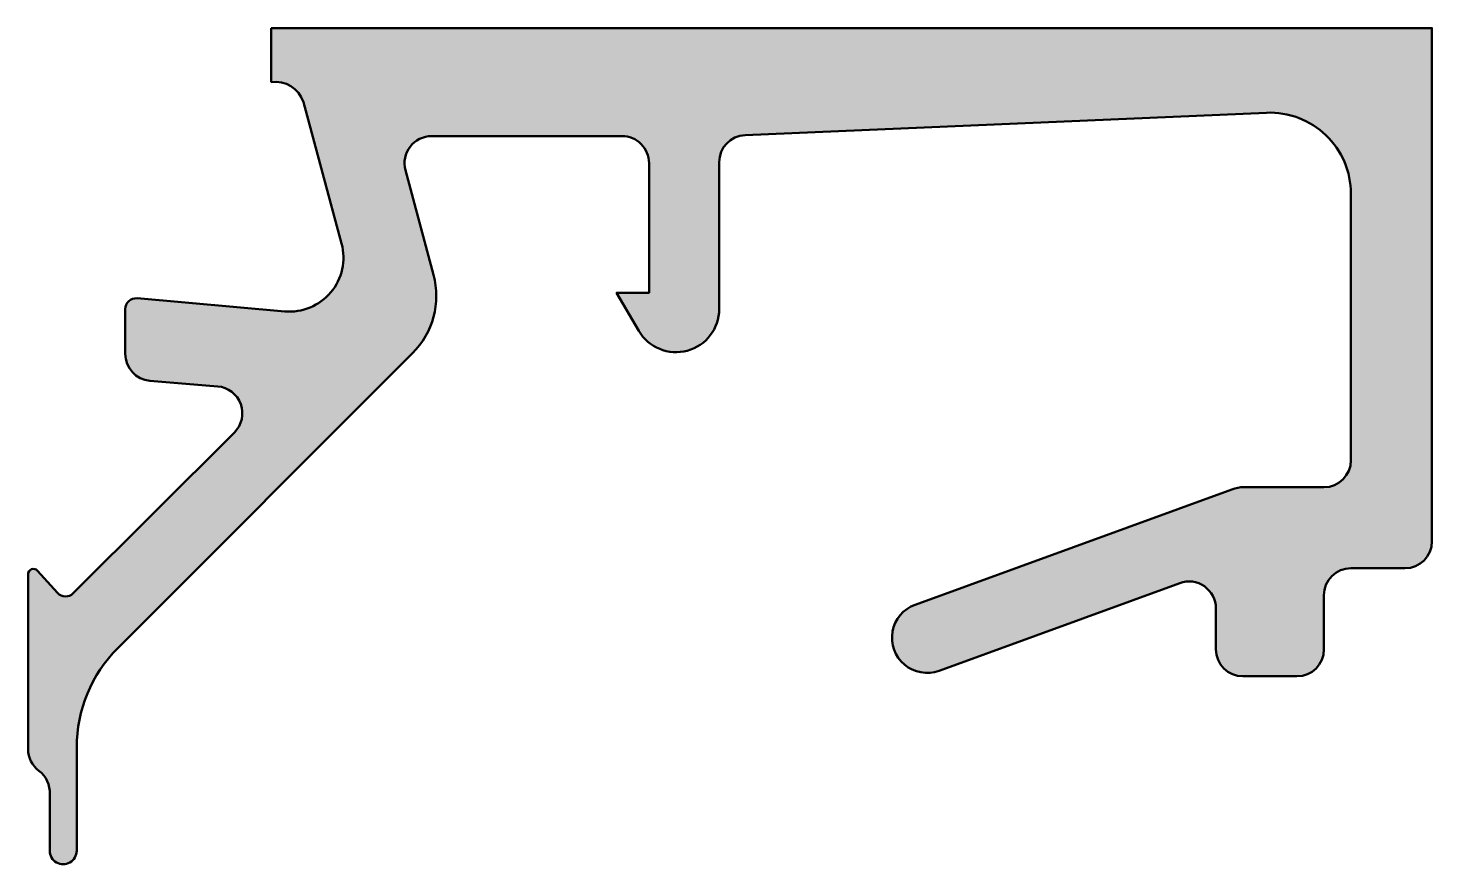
# Model space of a CAD drawing. Extents: x -4 to 22, y -15.5 to 0.
import ezdxf

# ---------------------------------------------------------------- set-up
doc = ezdxf.new("R2010")
doc.units = 0
doc.layers.add('0S-Alu contour', color=7, linetype='Continuous', lineweight=50)
doc.layers.add('0S-Alu hatch', color=252, linetype='Continuous', lineweight=25)

# ---------------------------------------------------------------- blocks, each defined once
blk = doc.blocks.new('184030__3D11B9BD_B592_4A64_B5CB_A824903830E5_')
at = {"layer": '0S-Alu hatch'}
h = blk.add_hatch(color=256, dxfattribs=at)
edge = h.paths.add_edge_path()
edge.add_line((0.5000152587890625, -3e-16), (21.99995231628418, 1.4e-15))
edge.add_line((21.99995231628418, 1.4e-15), (21.99995231628418, -9.499922752380378))
edge.add_ellipse((21.49994646574124, -9.499916901863386), major_axis=(-0.500005850577169, 0), ratio=1, start_angle=90.0008889784873, end_angle=179.9993295875975, ccw=False)
edge.add_line((21.4999542236328, -9.999922752380371), (20.49995613098145, -9.999922752380371))
edge.add_arc((20.49995416795777, -10.4999207893567), 0.4999980369801828, 89.9997750531732, 180.0002249462687)
edge.add_line((19.99995613098144, -10.49992275237551), (19.99995613098144, -11.4999189376831))
edge.add_ellipse((19.49995227490646, -11.49991508162647), major_axis=(-0.500003856089852, 0), ratio=1, start_angle=90.00066043460288, end_angle=179.9995581311012, ccw=False)
edge.add_line((19.49995803833006, -11.9999189376831), (18.4999599456787, -11.9999189376831))
edge.add_ellipse((18.49996770502908, -11.49991117833272), major_axis=(-0.500007759410583, 0), ratio=1, start_angle=0.0008891424366765932, end_angle=89.99911085774107, ccw=False)
edge.add_line((17.9999599456787, -11.49991893768466), (17.99995994567871, -10.74370319254492))
edge.add_arc((17.4999599456787, -10.74370319254493), 0.5000000000000142, 0, 110.0114288080336)
edge.add_line((17.32885615702011, -10.27389100293434), (12.87225707996868, -11.89696720972226))
edge.add_ellipse((12.64986068978959, -11.28631717180865), major_axis=(-0.6498873926832065, 0), ratio=1, start_angle=-69.98973817238237, end_angle=110.0114288080348, ccw=False)
edge.add_line((12.42747673716322, -10.67566260432974), (18.29301280332413, -8.539592288749146))
edge.add_ellipse((18.50327336970559, -9.075123913192227), major_axis=(-0.5753291462751527, 0), ratio=1, start_angle=268.773561703723, end_angle=291.4359777120441, ccw=False)
edge.add_line((18.51558757193027, -8.499926567077638), (19.99995613098144, -8.499926567077633))
edge.add_arc((19.99994868649354, -7.999919122582412), 0.5000074445506408, 270.0008530627736, 359.9990922956604)
edge.add_line((20.49995613098143, -7.999927043915032), (20.49995613098144, -3.065630745646851))
edge.add_arc((18.99995613098144, -3.065630745646849), 1.499999999999996, 0, 92.45183186208897)
edge.add_line((18.93578691157854, -1.567003937104705), (9.27847969399382, -1.980517069362942))
edge.add_arc((9.298629341475149, -2.478758074365672), 0.4986482802133707, 92.3158691626998, 180.0271508302586)
edge.add_line((8.799981117248532, -2.478994369506836), (8.799981117248532, -5.201040884963104))
edge.add_ellipse((8.001022002211636, -5.201040884963105), major_axis=(-0.7989591150368955, 0), ratio=1, start_angle=30.284764646909423, end_angle=180, ccw=False)
edge.add_line((7.311097095231716, -5.603954387131111), (6.899984359741212, -4.899989604949951))
edge.add_line((6.899984359741212, -4.899989604949951), (7.499984741210939, -4.899989128112792))
edge.add_line((7.499984741210939, -4.899989128112792), (7.499982833862305, -2.499994516372679))
edge.add_arc((6.999986713504352, -2.49999170962108), 0.4999961203658313, 359.9996783674781, 450.000116726056)
edge.add_line((6.999985694885255, -1.999995589256286), (3.472488403320316, -1.999999999999998))
edge.add_arc((3.47251336356278, -2.500016988129639), 0.5000169887526332, 90.00286013591855, 194.9993049646141)
edge.add_line((2.98953247070313, -2.629425048828136), (3.5091552734375, -4.56867980957031))
edge.add_ellipse((2.060265092422587, -4.956903243554984), major_axis=(-1.500000063778758, 0), ratio=1, start_angle=134.9992078296319, end_angle=194.9997963382539, ccw=False)
edge.add_line((3.120910644531247, -6.017578124999998), (-2.33848374417828, -11.47697251370952))
edge.add_arc((-0.5000061130932405, -13.31545014479455), 2.600000000000015, 135.0000000000001, 179.9999869957072)
edge.add_line((-3.100006113093188, -13.31544955467847), (-3.100006547891736, -15.23031627563813))
edge.add_ellipse((-3.349998696309148, -15.23031621887375), major_axis=(-0.2499921484174183, 0), ratio=1, start_angle=-1.3004292782170523e-05, end_angle=180.0000130042928, ccw=False)
edge.add_line((-3.59999084472656, -15.2303161621336), (-3.599990606307982, -14.18031311035157))
edge.add_arc((-4.099031190448665, -14.14935353379548), 0.5000000000000064, 356.4500229622077, 413.1994567625542)
edge.add_ellipse((-3.500000000000007, -13.34862784239445), major_axis=(-0.4999999999999937, 0), ratio=1, start_angle=0, end_angle=53.19945676255088, ccw=False)
edge.add_line((-4.000000000000001, -13.34862784239445), (-4, -10.11160193073828))
edge.add_ellipse((-3.899999999999998, -10.11160193073828), major_axis=(-0.100000000000001, 0), ratio=1, start_angle=222.1440459660098, end_angle=360, ccw=False)
edge.add_line((-3.825853976675571, -10.04450224947843), (-3.45319321921634, -10.45629724903538))
edge.add_arc((-3.304901172567485, -10.32209788651567), 0.2000000000000042, 222.1440459660105, 314.9457244906064)
edge.add_line((-3.163613846281706, -10.46365314579987), (-0.1784737706184396, -7.484163284301759))
edge.add_arc((-0.532021161893197, -7.130615319408284), 0.4999919212922388, 314.9999535198028, 445.0013822349446)
edge.add_line((-0.4884560108184802, -6.632524967193607), (-1.743575930595397, -6.529022216796873))
edge.add_ellipse((-1.700000365970288, -6.030928096721819), major_axis=(-0.4999965822740585, 0), ratio=1, start_angle=0.00016830172029358437, end_angle=85.0002310809009, ccw=False)
edge.add_line((-2.199996948242189, -6.030929565421356), (-2.199996948242187, -5.201645587302605))
edge.add_ellipse((-1.99999694824219, -5.201645587302602), major_axis=(-0.1999999999999973, 0), ratio=1, start_angle=264.9466242948752, end_angle=360, ccw=False)
edge.add_line((-1.982380199914265, -5.002422972676778), (0.7532257437705987, -5.244325637817384))
edge.add_arc((0.8403832473466618, -4.248128392051542), 1.000002691446908, 264.9999122183182, 375.000172951055)
edge.add_line((1.806310892105102, -3.9893057346344), (1.09930419921875, -1.370605468750001))
edge.add_arc((0.577521953551371, -1.544511443651115), 0.5500000000000004, 18.43282991303239, 98.10115927400209)
edge.add_line((0.5000152587890627, -0.9999999999999996), (0.5000152587890625, -3e-16))
at = {"layer": '0S-Alu contour', "color": 7}
for points in [[(0.5000152587890625, -3e-16), (21.99995231628418, 1.4e-15), (21.99995231628418, -9.499922752380378)], [(0.5000152587890627, -0.9999999999999996), (0.5000152587890625, -3e-16)], [(1.806310892105102, -3.9893057346344), (1.09930419921875, -1.370605468750001)], [(18.93578691157854, -1.567003937104705), (9.27847969399382, -1.980517069362942)], [(6.999985694885255, -1.999995589256286), (3.472488403320316, -1.999999999999998)], [(7.311097095231716, -5.603954387131111), (6.899984359741212, -4.899989604949951), (7.499984741210939, -4.899989128112792), (7.499982833862305, -2.499994516372679)], [(8.799981117248532, -2.478994369506836), (8.799981117248532, -5.201040884963104)], [(2.98953247070313, -2.629425048828136), (3.5091552734375, -4.56867980957031)], [(20.49995613098143, -7.999927043915032), (20.49995613098144, -3.065630745646851)], [(-1.982380199914265, -5.002422972676778), (0.7532257437705987, -5.244325637817384)], [(-2.199996948242189, -6.030929565421356), (-2.199996948242187, -5.201645587302605)], [(3.120910644531247, -6.017578124999998), (-2.33848374417828, -11.47697251370952)], [(-0.4884560108184802, -6.632524967193607), (-1.743575930595397, -6.529022216796873)], [(-3.163613846281706, -10.46365314579987), (-0.1784737706184396, -7.484163284301759)], [(12.42747673716322, -10.67566260432974), (18.29301280332413, -8.539592288749146)], [(18.51558757193027, -8.499926567077638), (19.99995613098144, -8.499926567077633)], [(-4.000000000000001, -13.34862784239445), (-4, -10.11160193073828)], [(-3.825853976675571, -10.04450224947843), (-3.45319321921634, -10.45629724903538)], [(21.4999542236328, -9.999922752380371), (20.49995613098145, -9.999922752380371)], [(17.32885615702011, -10.27389100293434), (12.87225707996868, -11.89696720972226)], [(19.99995613098144, -10.49992275237551), (19.99995613098144, -11.4999189376831)], [(17.9999599456787, -11.49991893768466), (17.99995994567871, -10.74370319254492)], [(19.49995803833006, -11.9999189376831), (18.4999599456787, -11.9999189376831)], [(-3.100006113093188, -13.31544955467847), (-3.100006547891736, -15.23031627563813)], [(-3.59999084472656, -15.2303161621336), (-3.599990606307982, -14.18031311035157)]]:
    blk.add_lwpolyline(points, dxfattribs=at)
for centre, radius, start, end in [((0.577521953551371, -1.544511443651115), 0.5500000000000004, 18.43282991303239, 98.10115927400209), ((18.99995613098144, -3.065630745646849), 1.499999999999996, 0, 92.45183186208897), ((3.47251336356278, -2.500016988129639), 0.5000169887526332, 90.00286013591855, 194.9993049646141), ((6.999986713504352, -2.49999170962108), 0.4999961203658313, 359.9996783674781, 90.00011672605605), ((9.298629341475149, -2.478758074365672), 0.4986482802133707, 92.3158691626998, 180.0271508302586), ((0.8403832473466618, -4.248128392051542), 1.000002691446908, 264.9999122183182, 15.000172951055), ((-0.532021161893197, -7.130615319408284), 0.4999919212922388, 314.9999535198028, 85.00138223494469), ((19.99994868649354, -7.999919122582412), 0.5000074445506408, 270.0008530627736, 359.9990922956604), ((20.49995416795777, -10.4999207893567), 0.4999980369801828, 89.9997750531732, 180.0002249462687), ((17.4999599456787, -10.74370319254493), 0.5000000000000142, 0, 110.0114288080336), ((-3.304901172567485, -10.32209788651567), 0.2000000000000042, 222.1440459660105, 314.9457244906064), ((-0.5000061130932405, -13.31545014479455), 2.600000000000015, 135.0000000000001, 179.9999869957072), ((-4.099031190448665, -14.14935353379548), 0.5000000000000064, 356.4500229622077, 53.19945676255427)]:
    blk.add_arc(centre, radius, start, end, dxfattribs=at)
at = {"layer": '0S-Alu contour', "color": 7, "extrusion": (0, 0, -1)}
for centre, radius, start, end in [((-2.060265092422587, -4.956903243554984), 1.500000063778758, 165.0002036617461, 225.0007921703682), ((1.99999694824219, -5.201645587302602), 0.1999999999999973, 0, 95.05337570512476), ((-8.001022002211636, -5.201040884963105), 0.7989591150368957, 180, 329.7152353530906), ((1.700000365970288, -6.030928096721819), 0.4999965822740585, 274.9997689190991, 359.9998316982797), ((-18.50327336970559, -9.075123913192227), 0.5753291462751527, 68.5640222879559, 91.22643829627705), ((-21.49994646574124, -9.499916901863386), 0.500005850577169, 180.0006704124026, 269.9991110215127), ((3.899999999999998, -10.11160193073828), 0.100000000000001, 0, 137.8559540339902), ((-12.64986068978959, -11.28631717180865), 0.6498873926832065, 249.9885711919652, 69.98973817238253), ((-18.49996770502908, -11.49991117833272), 0.500007759410583, 270.0008891422589, 359.9991108575633), ((-19.49995227490646, -11.49991508162647), 0.500003856089852, 180.0004418688989, 269.9993395653971), ((3.500000000000007, -13.34862784239445), 0.4999999999999937, 306.8005432374492, 0), ((3.349998696309148, -15.23031621887375), 0.2499921484174183, 179.9999869957072, 1.30042927472e-05)]:
    blk.add_arc(centre, radius, start, end, dxfattribs=at)
blk = doc.blocks.new('184030__A384816D_C1EA_479B_A96E_AF4B1755953B_')
at = {"layer": '0S-Alu contour', "color": 7}
blk.add_blockref('184030__3D11B9BD_B592_4A64_B5CB_A824903830E5_', (0, 0), dxfattribs=at)

msp = doc.modelspace()

# ---------------------------------------------------------------- block references
at = {"layer": '0S-Alu contour', "color": 7}
msp.add_blockref('184030__A384816D_C1EA_479B_A96E_AF4B1755953B_', (0, 0), dxfattribs=at)

doc.saveas('drawing.dxf')
